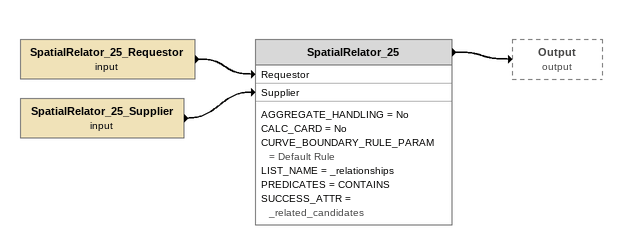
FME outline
SpatialRelator_25_Requestor (input)
    -> SpatialRelator_25 [Requestor]
SpatialRelator_25_Supplier (input)
    -> SpatialRelator_25 [Supplier]
SpatialRelator_25
    AGGREGATE_HANDLING = No
    CALC_CARD = No
    CURVE_BOUNDARY_RULE_PARAM = Default Rule
    LIST_NAME = _relationships
    PREDICATES = CONTAINS
    SUCCESS_ATTR = _related_candidates
    -> Output (output)
